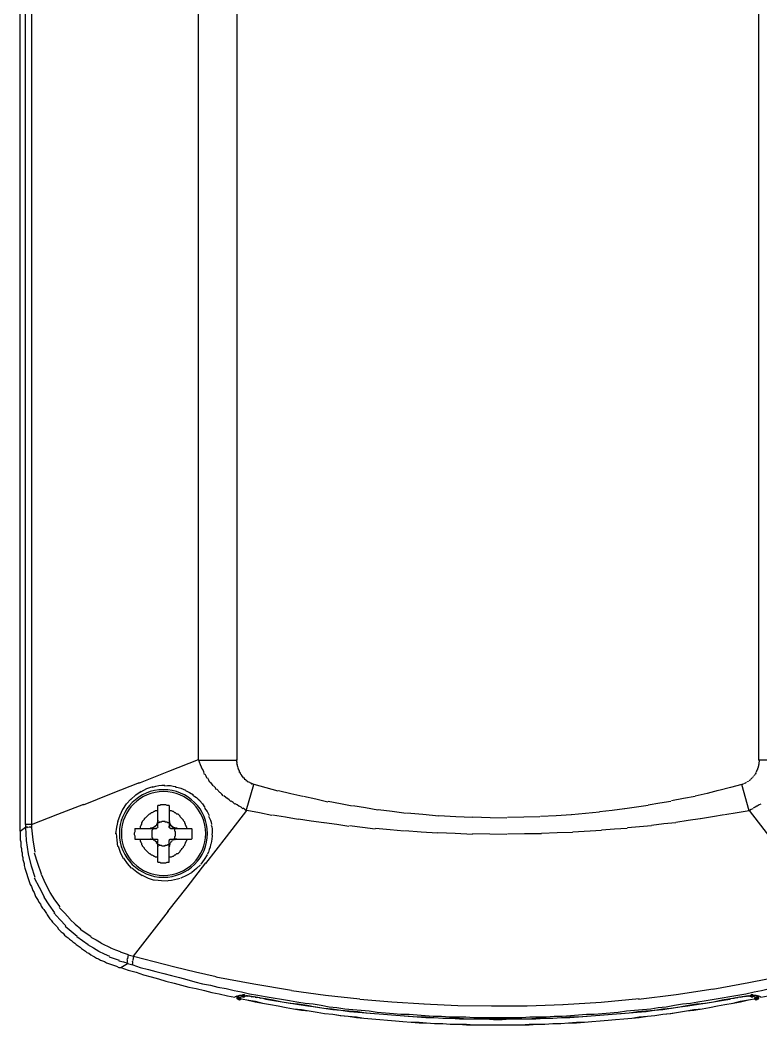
# Model space of a CAD drawing. Header units: millimetres. Extents: x 9 to 367, y 9 to 251.
# Drawn here: x 158 to 204.5, y 104.9 to 167.9 of the extents above; entities that cross this region are included whole.
import ezdxf

# ---------------------------------------------------------------- set-up
doc = ezdxf.new("R2010")
doc.units = ezdxf.units.MM
doc.layers.add('图层 1', color=7, linetype='Continuous')

msp = doc.modelspace()

# ---------------------------------------------------------------- hatches: boundary and pattern name
at = {"layer": '图层 1'}
h = msp.add_hatch(color=7, dxfattribs=at)
edge = h.paths.add_edge_path()
edge.add_arc((171.703894, 106.595404), 0.12506, 0, 360)
h = msp.add_hatch(color=7, dxfattribs=at)
edge = h.paths.add_edge_path()
edge.add_arc((171.703894, 106.595404), 0.12506, 0, 360)
h = msp.add_hatch(color=7, dxfattribs=at)
edge = h.paths.add_edge_path()
edge.add_arc((171.788667, 106.553), 0.12506, 0, 360)
h = msp.add_hatch(color=7, dxfattribs=at)
edge = h.paths.add_edge_path()
edge.add_arc((172.042737, 106.722157), 0.12506, 0, 360)
h = msp.add_hatch(color=7, dxfattribs=at)
edge = h.paths.add_edge_path()
edge.add_arc((203.919667, 106.722157), 0.12506, 0, 360)
h = msp.add_hatch(color=7, dxfattribs=at)
edge = h.paths.add_edge_path()
edge.add_arc((204.173596, 106.553), 0.12506, 0, 360)
h = msp.add_hatch(color=7, dxfattribs=at)
edge = h.paths.add_edge_path()
edge.add_arc((204.258333, 106.595404), 0.12506, 0, 360)
h = msp.add_hatch(color=7, dxfattribs=at)
edge = h.paths.add_edge_path()
edge.add_arc((204.258333, 106.595404), 0.12506, 0, 360)

# ---------------------------------------------------------------- linework, layer by layer
at = {"layer": '图层 1', "color": 7, "lineweight": 25}
for points in [[(158.030333, 117.051596), (158.030333, 222.503929)], [(158.368965, 117.475), (158.368965, 222.123)], [(158.75, 222.123035), (158.75, 117.475035)], [(169.206369, 121.496808), (169.206369, 218.059141)], [(171.619333, 218.059035), (171.619333, 121.496702)], [(204.343071, 121.496808), (204.343071, 218.059141)], [(165.481035, 120.057439), (167.365574, 120.809782), (169.222596, 121.534872)], [(169.206369, 121.496808), (171.619369, 121.496808)], [(169.333333, 121.200192), (169.222561, 121.534978)], [(169.460298, 120.903894), (169.406676, 121.053207), (169.343529, 121.205166)], [(171.619333, 121.369667), (171.625992, 121.461521), (171.626036, 121.535119)], [(171.619333, 121.242561), (171.635473, 121.323435), (171.632033, 121.394255)], [(171.661702, 121.115772), (171.659321, 121.188357), (171.649002, 121.256178)], [(171.703894, 120.988667), (171.676025, 121.122369)], [(171.746263, 120.861526), (171.712749, 120.992406)], [(204.258333, 120.988667), (204.26045, 120.927548), (204.239283, 120.864842)], [(204.300702, 121.115772), (204.302995, 121.055624), (204.286238, 120.991242)], [(204.343071, 121.242561), (204.336985, 121.186557), (204.322962, 121.121558)], [(206.756035, 121.496808), (204.343035, 121.496808)], [(204.343071, 121.496808), (204.367765, 121.45959), (204.367059, 121.393797)], [(204.343071, 121.369667), (204.356917, 121.321689), (204.350126, 121.255719)], [(169.587227, 120.607631), (169.546923, 120.761928), (169.47963, 120.904317)], [(169.756737, 120.353737), (169.703909, 120.494496), (169.629384, 120.626787)], [(169.926071, 120.099808), (169.871919, 120.242595), (169.791309, 120.368977)], [(171.788667, 120.734737), (171.78289, 120.803573), (171.759386, 120.866323)], [(171.873404, 120.607631), (171.846725, 120.682244), (171.815548, 120.744156)], [(171.957965, 120.48049), (171.919556, 120.565554), (171.88247, 120.62654)], [(172.042737, 120.396106), (171.959834, 120.514639)], [(172.127298, 120.268965), (172.09643, 120.349795), (172.049687, 120.406548)], [(203.919667, 120.396106), (203.895722, 120.352626), (203.8477, 120.304384)], [(204.004439, 120.48049), (203.99046, 120.454341), (203.9487, 120.405701)], [(204.088824, 120.607631), (204.074668, 120.565739), (204.038024, 120.512734)], [(204.173596, 120.734737), (204.115388, 120.624671)], [(204.215965, 120.861526), (204.209394, 120.802568), (204.182451, 120.742287)], [(162.009561, 118.702843), (163.766041, 119.410868), (165.51723, 120.094551)], [(165.607965, 119.506929), (165.793713, 119.621781), (165.98138, 119.713481), (166.171428, 119.785337), (166.36432, 119.840657)], [(166.327667, 119.803192), (166.534295, 119.864686), (166.732656, 119.903822), (166.92546, 119.924041), (167.115419, 119.928781)], [(167.089702, 119.887929), (167.279309, 119.904863), (167.460912, 119.9001), (167.636298, 119.877611), (167.807252, 119.841363)], [(167.767035, 119.803192), (167.943882, 119.782979), (168.106804, 119.743881), (168.25921, 119.689636), (168.404505, 119.623981)], [(170.137596, 119.887929), (170.056942, 120.007609), (169.966499, 120.125702)], [(170.349298, 119.634035), (170.254577, 119.777395), (170.155623, 119.894032)], [(172.254263, 120.184227), (172.204742, 120.25324), (172.151252, 120.304525)], [(172.212071, 118.321808), (172.677737, 119.972808)], [(172.339, 120.099808), (172.314747, 120.165424), (172.262447, 120.210933)], [(172.465965, 120.057439), (172.433112, 120.094525), (172.378829, 120.129759)], [(172.592894, 119.972702), (172.549899, 120.031925), (172.496586, 120.063366)], [(172.677667, 119.972702), (172.651914, 119.995236), (172.608169, 120.013271)], [(174.201596, 119.549298), (173.462438, 119.771151), (172.702643, 119.982156)], [(203.284737, 119.972702), (202.568951, 119.783745), (201.841523, 119.597699)], [(203.750192, 118.321808), (203.284878, 119.972808)], [(203.36951, 119.972702), (203.341861, 119.991399), (203.296485, 119.981521)], [(203.496263, 120.057439), (203.391841, 120.013695)], [(203.581035, 120.099808), (203.558546, 120.092135), (203.503777, 120.063824)], [(203.707824, 120.184227), (203.676647, 120.166412), (203.621393, 120.130605)], [(203.834929, 120.268965), (203.792067, 120.252296), (203.737563, 120.211815)], [(164.465071, 118.406192), (164.704077, 118.75553), (164.976951, 119.063064)], [(164.973035, 119.041474), (165.282421, 119.324138), (165.621441, 119.547005)], [(168.401965, 119.591667), (168.655347, 119.481732), (168.892326, 119.323908)], [(168.867737, 119.295404), (168.988018, 119.228073), (169.097351, 119.148075), (169.197888, 119.058221), (169.291776, 118.961323)], [(170.561, 119.464526), (170.359211, 119.673723)], [(170.772702, 119.253), (170.681773, 119.364169), (170.574441, 119.465019)], [(171.026596, 119.083526), (170.798349, 119.270498)], [(171.238298, 118.914369), (171.145562, 119.002784), (171.030865, 119.089346)], [(175.767894, 119.210631), (175.007305, 119.390901), (174.232958, 119.578579)], [(177.334404, 118.872), (176.567553, 119.047772), (175.78959, 119.215606)], [(200.363667, 119.210631), (199.622833, 119.085836), (198.878825, 118.941462)], [(201.803, 119.591667), (201.099782, 119.417924), (200.365078, 119.249472)], [(158.75, 117.475), (160.39659, 118.104929), (162.016722, 118.734064)], [(166.666298, 117.347859), (166.666298, 118.660545)], [(167.386, 118.660474), (167.301333, 118.660474), (167.259, 118.660474), (167.174333, 118.702808), (167.132, 118.702808), (167.089667, 118.702808), (167.005, 118.702808), (166.962667, 118.702808), (166.920333, 118.702808), (166.835667, 118.702808), (166.793333, 118.660474), (166.708667, 118.660474), (166.666333, 118.660474)], [(167.386, 118.660474), (167.386, 117.347788)], [(169.290965, 118.956737), (169.467442, 118.75098), (169.623281, 118.526701)], [(169.587227, 118.490965), (169.680047, 118.390346), (169.756958, 118.276564), (169.821235, 118.153125), (169.876152, 118.023534)], [(171.492369, 118.744859), (171.389534, 118.838786), (171.270824, 118.920542)], [(171.746263, 118.618071), (171.636725, 118.690302), (171.515546, 118.764121)], [(172.000369, 118.448596), (171.885143, 118.544949), (171.763302, 118.618282)], [(172.212071, 118.321808), (172.124493, 118.410928), (172.009929, 118.480205)], [(178.858333, 118.618071), (178.113752, 118.756536), (177.351972, 118.897118)], [(180.467035, 118.363824), (179.676416, 118.50198), (178.883416, 118.62876)], [(195.918808, 118.448596), (195.147547, 118.344262), (194.357766, 118.249982)], [(197.400192, 118.660474), (196.67691, 118.557375), (195.941456, 118.450572)], [(198.839526, 118.914369), (198.142393, 118.801568), (197.414303, 118.677655)], [(203.962071, 118.448596), (203.867703, 118.410628), (203.752168, 118.346996)], [(204.215965, 118.618071), (204.112336, 118.549896), (203.991245, 118.481193)], [(204.469859, 118.744859), (204.360674, 118.689164), (204.238789, 118.619976)], [(164.168631, 117.64451), (164.301937, 118.053247), (164.47837, 118.41674)], [(166.666298, 118.363824), (166.623965, 118.321843), (166.539298, 118.321843), (166.496965, 118.321843), (166.454631, 118.27951), (166.412298, 118.27951), (166.369965, 118.237176), (166.285298, 118.194843), (166.242965, 118.194843), (166.200631, 118.152157), (166.158298, 118.109824), (166.115965, 118.109824), (166.073631, 118.06749), (166.031298, 118.025157), (165.988965, 117.983176), (165.946631, 117.940843), (165.904298, 117.89851), (165.861965, 117.856176), (165.819631, 117.81349), (165.819631, 117.771157), (165.777298, 117.728824), (165.734965, 117.68649), (165.692631, 117.64451), (165.692631, 117.602176), (165.650298, 117.559843), (165.650298, 117.474824), (165.607965, 117.43249), (165.607965, 117.390157), (165.565631, 117.347824), (165.565631, 117.30549), (165.565631, 117.221176)], [(168.486702, 117.221106), (168.486702, 117.30542), (168.444369, 117.347753), (168.444369, 117.390086), (168.402035, 117.432773), (168.402035, 117.475106), (168.359702, 117.559772), (168.359702, 117.602106), (168.317369, 117.644439), (168.275035, 117.68642), (168.275035, 117.728753), (168.232702, 117.771439), (168.190369, 117.813773), (168.148035, 117.856106), (168.105702, 117.898439), (168.063369, 117.940773), (168.063369, 117.983106), (168.021035, 118.025086), (167.978702, 118.06742), (167.936369, 118.110106), (167.851702, 118.110106), (167.809369, 118.152439), (167.767035, 118.194773), (167.724702, 118.194773), (167.682369, 118.237106), (167.640035, 118.279439), (167.597702, 118.279439), (167.513035, 118.321773), (167.470702, 118.321773), (167.428369, 118.321773), (167.386035, 118.363753)], [(169.672, 115.019667), (170.965416, 116.696067), (172.246925, 118.347067)], [(169.841298, 117.983141), (169.910217, 117.871895), (169.962962, 117.747221), (170.002677, 117.613154), (170.032504, 117.47373)], [(173.820561, 118.025192), (173.046037, 118.1936), (172.247172, 118.346926)], [(175.471631, 117.771263), (174.665666, 117.918812), (173.855204, 118.056307)], [(177.080333, 117.559737), (176.287024, 117.676904), (175.479428, 117.795393)], [(182.245035, 118.152298), (181.36825, 118.276961), (180.47268, 118.393951)], [(184.276965, 117.983141), (183.278163, 118.085667), (182.272481, 118.182108)], [(186.393631, 117.898404), (185.351261, 117.953614), (184.288254, 118.015173)], [(188.552843, 117.856035), (187.497993, 117.891622), (186.422771, 117.91636)], [(190.627141, 117.940772), (189.618505, 117.915637), (188.579972, 117.897381)], [(192.574298, 118.067561), (191.631058, 118.008912), (190.666123, 117.957141)], [(194.352298, 118.237071), (192.601815, 118.080084)], [(200.659929, 117.813667), (199.907499, 117.705761), (199.138399, 117.600236)], [(202.184035, 118.067561), (201.448141, 117.941002), (200.681555, 117.820264)], [(203.750192, 118.321808), (202.988104, 118.201378), (202.22337, 118.069572)], [(206.290263, 115.019667), (205.029259, 116.696067), (203.752379, 118.347067)], [(158.030333, 117.051596), (158.369, 117.305596)], [(158.368965, 117.475), (158.368965, 117.305667)], [(158.368965, 117.30549), (158.38371, 116.88418), (158.417075, 116.462572), (158.469424, 116.042088), (158.54112, 115.624151)], [(158.75, 117.475), (158.369, 117.475)], [(158.411333, 117.263474), (158.402734, 117.300384), (158.376408, 117.308983)], [(158.538298, 117.263474), (158.52513, 117.287248), (158.501212, 117.299943), (158.470085, 117.304898), (158.435287, 117.305455)], [(158.75, 117.263474), (158.677107, 117.296415), (158.576433, 117.302633)], [(158.75, 117.475), (158.75, 117.348), (158.75, 117.263333)], [(158.75, 117.263474), (158.82986, 116.509191), (158.956022, 115.734536)], [(164.041667, 116.882439), (164.098067, 117.290779), (164.176428, 117.677953)], [(165.226965, 117.221106), (165.226965, 117.178773), (165.226965, 117.136439), (165.226965, 117.051773), (165.226965, 117.009086), (165.184631, 116.924773), (165.184631, 116.882439), (165.184631, 116.840106), (165.226965, 116.755439), (165.226965, 116.713106), (165.226965, 116.628086), (165.226965, 116.586106), (165.226965, 116.543772)], [(165.226965, 117.221106), (166.581631, 117.221106)], [(166.158333, 117.221106), (166.22029, 117.249328), (166.250761, 117.255325)], [(166.242894, 117.221106), (166.274865, 117.254267), (166.30075, 117.263086)], [(166.285298, 117.221106), (166.32353, 117.263836), (166.349856, 117.276139)], [(166.370035, 117.221106), (166.327702, 117.178773), (166.327702, 117.136439), (166.285369, 117.094106), (166.285369, 117.051773), (166.285369, 117.009086), (166.285369, 116.966753), (166.285369, 116.924773), (166.285369, 116.882439), (166.285369, 116.840106), (166.285369, 116.797773), (166.285369, 116.755439), (166.285369, 116.713106), (166.285369, 116.67042), (166.327702, 116.628086), (166.327702, 116.586106), (166.370035, 116.543772)], [(166.327667, 117.263474), (166.371191, 117.283098), (166.397517, 117.294519)], [(166.370035, 117.263474), (166.417131, 117.301619), (166.44306, 117.317802)], [(166.412227, 117.30549), (166.460999, 117.3297), (166.485958, 117.345707)], [(166.454596, 117.30549), (166.502574, 117.356378), (166.52621, 117.378163)], [(166.497, 117.347859), (166.541185, 117.391868), (166.562617, 117.414181)], [(166.539369, 117.390263), (166.57619, 117.430965), (166.594755, 117.454468)], [(166.581737, 117.475), (166.62998, 117.516981), (166.645943, 117.543086)], [(166.581737, 117.432631), (166.607622, 117.472892), (166.622659, 117.497543)], [(166.581737, 117.221106), (166.601179, 117.241815), (166.608681, 117.251842)], [(166.581737, 117.221106), (166.590821, 117.248843)], [(166.623929, 117.559737), (166.666483, 117.611287), (166.677552, 117.639818)], [(166.623929, 117.517369), (166.653166, 117.56345), (166.664146, 117.590746)], [(166.623929, 117.263474), (166.646199, 117.272779)], [(166.666298, 117.263474), (166.664799, 117.285523)], [(166.666298, 117.686526), (166.685039, 117.714704), (166.68817, 117.740501)], [(166.666298, 117.602141), (166.680718, 117.659953), (166.685348, 117.689983)], [(166.666298, 117.347859), (166.684951, 117.345698)], [(166.666298, 117.30549), (166.681468, 117.322776)], [(167.386, 117.559737), (167.343667, 117.559737), (167.301333, 117.559737), (167.259, 117.602071), (167.216667, 117.602071), (167.174333, 117.602071), (167.132, 117.602071), (167.132, 117.644404), (167.089667, 117.644404), (167.047333, 117.644404), (167.005, 117.644404), (166.962667, 117.644404), (166.920333, 117.644404), (166.878, 117.602071), (166.835667, 117.602071), (166.793333, 117.602071), (166.751, 117.602071), (166.751, 117.559737), (166.708667, 117.559737), (166.666333, 117.559737)], [(167.386, 117.728894), (167.389528, 117.690089)], [(167.386, 117.686526), (167.397289, 117.639606)], [(167.386, 117.602141), (167.401919, 117.61052), (167.410694, 117.590852)], [(167.386, 117.559737), (167.415986, 117.562824), (167.429039, 117.543157)], [(167.386, 117.30549), (167.386882, 117.342885), (167.386706, 117.356996)], [(167.386, 117.30549), (167.389881, 117.32529), (167.388469, 117.336887)], [(167.386, 117.263474), (167.396142, 117.303074), (167.394114, 117.316744)], [(167.386, 117.263474), (167.405623, 117.287728), (167.403286, 117.298752)], [(167.428369, 117.263474), (167.416374, 117.282172)], [(167.428369, 117.517369), (167.43979, 117.516575), (167.452005, 117.49726)], [(167.428369, 117.475), (167.462456, 117.472663), (167.479874, 117.454186)], [(167.428369, 117.221106), (167.43882, 117.259118)], [(167.470561, 117.221106), (167.460859, 117.252503)], [(167.470561, 117.432631), (167.494417, 117.431132), (167.512189, 117.414287)], [(167.470561, 117.390263), (167.524889, 117.392732), (167.548525, 117.378268)], [(167.470561, 117.221106), (167.478675, 117.249063)], [(167.470561, 117.221106), (168.782894, 117.221106)], [(167.512929, 117.347859), (167.563818, 117.357648), (167.588777, 117.345742)], [(167.555333, 117.30549), (167.605781, 117.326348), (167.631886, 117.317838)], [(167.597702, 117.30549), (167.650134, 117.303991), (167.67743, 117.294554)], [(167.640071, 117.263474), (167.696339, 117.280805), (167.72509, 117.276174)], [(167.682263, 116.543808), (167.682263, 116.586141), (167.724596, 116.586141), (167.724596, 116.628122), (167.724596, 116.670455), (167.724596, 116.712788), (167.766929, 116.755474), (167.766929, 116.797808), (167.766929, 116.840141), (167.766929, 116.882474), (167.766929, 116.924808), (167.766929, 116.966788), (167.766929, 117.009122), (167.724596, 117.051455), (167.724596, 117.094141), (167.724596, 117.136474), (167.724596, 117.178808), (167.682263, 117.178808), (167.682263, 117.221141)], [(167.724631, 117.263474), (167.77402, 117.263122)], [(167.767035, 117.221106), (167.798124, 117.253297), (167.824185, 117.255325)], [(167.809404, 117.221106), (167.84746, 117.248975), (167.874668, 117.252503)], [(168.782965, 116.543808), (168.825298, 116.586141), (168.825298, 116.628122), (168.825298, 116.712788), (168.825298, 116.755474), (168.825298, 116.840141), (168.825298, 116.882474), (168.825298, 116.924808), (168.825298, 117.009122), (168.825298, 117.051455), (168.825298, 117.136474), (168.825298, 117.178808), (168.782965, 117.221141)], [(170.010631, 117.432631), (170.045617, 117.314671), (170.067737, 117.184276), (170.078943, 117.045678), (170.081187, 116.903112)], [(178.646631, 117.347859), (177.886307, 117.465819), (177.101112, 117.568698)], [(180.297702, 117.178737), (179.495265, 117.286687), (178.680921, 117.377704)], [(182.117894, 117.051596), (181.231275, 117.130618), (180.314494, 117.211757)], [(196.087929, 117.221106), (195.295811, 117.173128), (194.485966, 117.110334)], [(197.612071, 117.390263), (196.866783, 117.325969), (196.110648, 117.251621)], [(199.136176, 117.559737), (198.381937, 117.497957), (197.625582, 117.412629)], [(158.030333, 117.051596), (158.030333, 116.924949), (158.030333, 116.755263), (158.030333, 116.628263), (158.030333, 116.501263), (158.072667, 116.374263), (158.072667, 116.247263), (158.072667, 116.077929), (158.115, 115.950929), (158.115, 115.824282), (158.157333, 115.696929), (158.157333, 115.527949), (158.199667, 115.400596), (158.199667, 115.273596), (158.242, 115.146949), (158.284333, 115.019596), (158.284333, 114.892596), (158.326667, 114.723263), (158.369, 114.596263), (158.411333, 114.469616), (158.453667, 114.342263), (158.496, 114.215263), (158.538333, 114.088616), (158.580667, 113.961263), (158.623, 113.834263), (158.665333, 113.707616), (158.75, 113.580263), (158.792333, 113.453263), (158.834667, 113.326263), (158.919333, 113.199263), (158.961667, 113.072263), (159.004, 112.945263), (159.088667, 112.818263), (159.173333, 112.691616), (159.215667, 112.606596), (159.300333, 112.479596), (159.342667, 112.352949), (159.427333, 112.225596), (159.512, 112.140929), (159.596667, 112.013929), (159.681333, 111.886929), (159.723667, 111.802263), (159.808333, 111.675263), (159.893, 111.548263), (159.977667, 111.463596), (160.062333, 111.336596), (160.147, 111.252282), (160.274, 111.124929), (160.358667, 111.040263), (160.443333, 110.913616), (160.528, 110.828596), (160.612667, 110.743929), (160.739667, 110.659263), (160.824333, 110.532616), (160.909, 110.447596), (161.036, 110.362929), (161.120667, 110.278263), (161.247667, 110.193949), (161.332333, 110.108929), (161.459333, 110.024263), (161.544, 109.939596), (161.671, 109.855282), (161.798, 109.770263), (161.882667, 109.685596), (162.009667, 109.600929), (162.136667, 109.516616), (162.221333, 109.431596), (162.348333, 109.389263), (162.475333, 109.304596), (162.602333, 109.219929), (162.687, 109.177949), (162.814, 109.092929), (162.941, 109.050596), (163.068, 108.965929), (163.195, 108.923596), (163.322, 108.881263), (163.449, 108.796949), (163.576, 108.754263), (163.703, 108.711929), (163.83, 108.669596), (163.957, 108.627263), (164.084, 108.584929), (164.211, 108.500263), (164.338, 108.500263)], [(164.168631, 116.078), (164.106278, 116.492426), (164.079379, 116.903147)], [(165.226965, 116.543808), (166.581631, 116.543808)], [(165.565596, 116.543808), (165.565596, 116.459141), (165.565596, 116.416808), (165.607929, 116.374474), (165.607929, 116.331788), (165.650263, 116.289455), (165.650263, 116.205141), (165.692596, 116.162808), (165.692596, 116.120474), (165.734929, 116.078141), (165.777263, 116.035808), (165.819596, 115.993122), (165.819596, 115.950788), (165.861929, 115.908455), (165.904263, 115.866474), (165.946596, 115.824141), (165.988929, 115.781808), (166.031263, 115.739474), (166.073596, 115.697141), (166.115929, 115.654455), (166.158263, 115.654455), (166.200596, 115.612122), (166.242929, 115.569788), (166.285263, 115.569788), (166.369929, 115.527808), (166.412263, 115.485474), (166.454596, 115.485474), (166.496929, 115.443141), (166.539263, 115.443141), (166.623929, 115.443141), (166.666263, 115.400808)], [(166.242894, 116.543808), (166.200208, 116.553686)], [(166.285298, 116.501404), (166.273965, 116.542547), (166.250726, 116.551146)], [(166.327667, 116.501404), (166.322728, 116.533595), (166.300856, 116.543032)], [(166.581737, 116.543808), (166.603609, 116.551922)], [(166.581737, 116.543808), (166.611194, 116.548791), (166.623718, 116.54663)], [(166.581737, 116.543808), (166.627907, 116.542044), (166.642062, 116.537105)], [(167.386, 115.400702), (167.428333, 115.443035), (167.470667, 115.443035), (167.513, 115.443035), (167.597667, 115.485369), (167.64, 115.485369), (167.682333, 115.527702), (167.724667, 115.569682), (167.767, 115.569682), (167.809333, 115.612369), (167.851667, 115.654702), (167.936333, 115.654702), (167.978667, 115.697035), (168.021, 115.739369), (168.063333, 115.781702), (168.063333, 115.824035), (168.105667, 115.866369), (168.148, 115.908349), (168.190333, 115.951035), (168.232667, 115.993369), (168.275, 116.035702), (168.275, 116.078035), (168.317333, 116.120369), (168.359667, 116.162702), (168.359667, 116.205035), (168.402, 116.289702), (168.402, 116.332035), (168.444333, 116.374369), (168.444333, 116.416702), (168.486667, 116.459035), (168.486667, 116.543702)], [(167.386, 116.501404), (167.420528, 116.528259), (167.432567, 116.537387)], [(167.428369, 116.543808), (167.458178, 116.549452), (167.471055, 116.551922)], [(167.428369, 116.501404), (167.441157, 116.537872), (167.451299, 116.546559)], [(167.470561, 116.543808), (167.491375, 116.553686)], [(167.470561, 116.543808), (168.782894, 116.543808)], [(167.809404, 116.543808), (167.797189, 116.546895), (167.774126, 116.543102)], [(167.851596, 116.543808), (167.824079, 116.551216)], [(170.053, 116.882439), (170.062916, 116.725381), (170.055337, 116.562867), (170.033007, 116.397508), (169.998672, 116.231917)], [(184.192369, 116.924808), (183.185232, 116.995099), (182.15931, 117.062744)], [(186.393631, 116.840071), (185.306018, 116.899117), (184.218404, 116.945198)], [(188.552843, 116.840071), (187.487631, 116.859385), (186.393843, 116.876054)], [(190.711526, 116.882439), (189.652663, 116.874149), (188.590626, 116.862684)], [(192.659035, 116.966859), (191.698862, 116.938945), (190.714877, 116.904417)], [(194.479439, 117.093965), (192.689798, 116.990954)], [(164.507263, 115.315965), (164.332417, 115.704638), (164.195407, 116.092781)], [(166.370035, 116.501404), (166.370564, 116.520189), (166.349927, 116.529979)], [(166.412227, 116.459035), (166.416593, 116.496959), (166.397411, 116.511599)], [(166.454596, 116.459035), (166.460946, 116.474998), (166.442954, 116.488316)], [(166.497, 116.416667), (166.503041, 116.443434), (166.486064, 116.460411)], [(166.539369, 116.374298), (166.54197, 116.408253), (166.526316, 116.42792)], [(166.581737, 116.331929), (166.577636, 116.369853), (166.562687, 116.391902)], [(166.581737, 116.289526), (166.604271, 116.328419), (166.59479, 116.351967)], [(166.623929, 116.247157), (166.632264, 116.284375), (166.622871, 116.308893)], [(166.623929, 116.501404), (166.648359, 116.526583), (166.658502, 116.523982)], [(166.623929, 116.501404), (166.661103, 116.513619), (166.671554, 116.508107)], [(166.623929, 116.205141), (166.650873, 116.23817), (166.645802, 116.262997)], [(166.666298, 116.162772), (166.664181, 116.215336)], [(166.666298, 116.501404), (166.680762, 116.489409)], [(166.666298, 116.459035), (166.682173, 116.47566)], [(166.666298, 116.459035), (166.685172, 116.458065)], [(166.666298, 115.104439), (166.666298, 116.416773)], [(166.666298, 116.205141), (166.708631, 116.205141), (166.750965, 116.205141), (166.750965, 116.162808), (166.793298, 116.162808), (166.835631, 116.162808), (166.877965, 116.162808), (166.920298, 116.120474), (166.962631, 116.120474), (167.004965, 116.120474), (167.047298, 116.120474), (167.089631, 116.120474), (167.131965, 116.120474), (167.131965, 116.162808), (167.174298, 116.162808), (167.216631, 116.162808), (167.258965, 116.162808), (167.301298, 116.205141), (167.343631, 116.205141), (167.385965, 116.205141)], [(166.666298, 116.078), (166.679748, 116.136693), (166.677587, 116.166547)], [(166.666298, 116.035631), (166.684687, 116.087534), (166.685348, 116.116417)], [(167.386, 116.501404), (167.407387, 116.515603)], [(167.386, 116.459035), (167.397289, 116.495063), (167.403286, 116.508071)], [(167.386, 116.459035), (167.394114, 116.489374)], [(167.386, 116.416667), (167.387102, 116.455252), (167.388469, 116.469231)], [(167.386, 115.104439), (167.386, 116.416773)], [(167.386, 116.205141), (167.400243, 116.189883), (167.397289, 116.166688)], [(167.386, 116.162772), (167.389528, 116.116559)], [(167.386, 116.078), (167.386706, 116.066006)], [(167.428369, 116.247157), (167.41073, 116.215407)], [(167.428369, 116.289526), (167.428721, 116.263067)], [(167.470561, 116.331929), (167.452216, 116.308999)], [(167.470561, 116.374298), (167.490537, 116.370197), (167.480086, 116.352073)], [(167.512929, 116.416667), (167.525585, 116.409082), (167.512577, 116.391972)], [(167.555333, 116.459035), (167.564285, 116.444748), (167.548631, 116.428344)], [(167.640071, 116.501404), (167.631957, 116.488704)], [(167.724631, 116.501404), (167.700863, 116.517896), (167.677359, 116.511634)], [(167.767035, 116.501404), (167.748559, 116.531963), (167.725055, 116.529979)], [(169.968263, 116.205141), (169.940663, 116.053116), (169.894841, 115.896461), (169.833871, 115.738218), (169.760829, 115.58143)], [(158.538298, 115.612227), (158.719361, 114.880478), (158.96022, 114.157725)], [(158.919333, 115.697), (159.123548, 115.038055), (159.357131, 114.367733)], [(165.015263, 114.723404), (164.755618, 115.01912), (164.524549, 115.347115)], [(169.756737, 115.569859), (169.577217, 115.264971), (169.357746, 114.975428)], [(165.692737, 114.257631), (165.348867, 114.469254), (165.033043, 114.72612)], [(166.666298, 115.104439), (166.708631, 115.104439), (166.793298, 115.104439), (166.835631, 115.062106), (166.920298, 115.062106), (166.962631, 115.062106), (167.004965, 115.062106), (167.089631, 115.062106), (167.131965, 115.062106), (167.174298, 115.062106), (167.258965, 115.104439), (167.301298, 115.104439), (167.385965, 115.104439)], [(167.301227, 112.013824), (168.506316, 113.541616), (169.686005, 115.055121)], [(169.333333, 114.934929), (169.089784, 114.697819), (168.7957, 114.465735)], [(158.919333, 114.13049), (159.216945, 113.534516), (159.529639, 112.939865)], [(159.342737, 114.342369), (159.602823, 113.787317), (159.894129, 113.23253)], [(166.454596, 113.961333), (166.077521, 114.089833), (165.697535, 114.258019)], [(168.063298, 114.088474), (167.893816, 114.03499), (167.709153, 113.990005), (167.513973, 113.955273), (167.31294, 113.932547)], [(168.782965, 114.427141), (168.45982, 114.258205), (168.103867, 114.105408)], [(167.301227, 113.918965), (166.895489, 113.926549), (166.484194, 113.981759)], [(159.512071, 112.903), (159.839889, 112.421591), (160.189404, 111.935683)], [(159.892894, 113.199298), (160.187111, 112.750388), (160.512019, 112.297245)], [(160.485631, 112.268071), (160.826282, 111.903342), (161.170373, 111.536762)], [(160.147, 111.929439), (160.523414, 111.516733), (160.893478, 111.121225)], [(161.162929, 111.506035), (161.492247, 111.219668), (161.832149, 110.92748)], [(165.142369, 109.219859), (167.335235, 112.032203)], [(160.866667, 111.082631), (161.234923, 110.781977), (161.600797, 110.471268)], [(161.798035, 110.913474), (162.14777, 110.673453), (162.483482, 110.43793)], [(161.586333, 110.447702), (161.94061, 110.199655), (162.296475, 109.950285)], [(162.475369, 110.405333), (162.796485, 110.230179), (163.120246, 110.044442)], [(162.263667, 109.939526), (162.627822, 109.732357), (162.976631, 109.532067)], [(163.110298, 110.024298), (163.72907, 109.733609)], [(163.703, 109.728), (164.007535, 109.609114), (164.296725, 109.496578)], [(162.940965, 109.516474), (163.294272, 109.358695), (163.62747, 109.202502)], [(163.618263, 109.177843), (163.927605, 109.068614), (164.234566, 108.951712)], [(164.295561, 109.474106), (164.550399, 109.402801), (164.807089, 109.322764)], [(164.718965, 109.050702), (164.748025, 108.957745), (164.752479, 108.858438)], [(164.803737, 109.304596), (164.780674, 109.184078), (164.761051, 109.050596)], [(164.803737, 109.304596), (165.142404, 109.219929)], [(165.142369, 109.219859), (165.099682, 108.949631)], [(165.142369, 109.219859), (166.433513, 108.869242), (167.728494, 108.539262), (169.027576, 108.230053), (170.331024, 107.941745)], [(164.211, 108.923596), (164.503673, 108.8526), (164.781794, 108.769432)], [(164.337929, 108.500192), (164.761263, 108.754545)], [(164.337929, 108.500192), (164.803596, 108.331212), (165.311596, 108.203859), (165.777263, 108.034878), (166.242929, 107.907526), (166.708596, 107.780526), (167.174263, 107.653878), (167.682263, 107.526526), (168.147929, 107.399878), (168.613596, 107.272878), (169.079263, 107.187859), (169.587263, 107.061212), (170.052929, 106.934212), (170.518596, 106.849192), (171.026596, 106.722192), (171.492263, 106.637878)], [(164.718965, 108.838824), (164.753537, 108.805266), (164.781759, 108.769326)], [(164.761333, 108.754439), (165.1, 108.669772)], [(165.057631, 108.923596), (165.085104, 108.854804), (165.085854, 108.759554)], [(165.057631, 108.754439), (165.084707, 108.709857), (165.109137, 108.672947)], [(165.1, 108.669667), (165.565667, 108.500333), (166.073667, 108.373333), (166.539333, 108.246333), (167.047333, 108.119333), (167.513, 107.992333), (168.021, 107.865333), (168.486667, 107.738333), (168.994667, 107.611333), (169.460333, 107.484333), (169.968333, 107.399667), (170.434, 107.272667), (170.942, 107.188), (171.45, 107.061), (171.915667, 106.976333), (172.423667, 106.849333), (172.931667, 106.764667), (173.397333, 106.68)], [(202.522702, 106.680141), (203.030349, 106.764455), (203.538702, 106.849122), (204.046702, 106.976474), (204.512369, 107.061141), (205.020369, 107.187788), (205.486035, 107.272808), (205.994035, 107.399808), (206.502035, 107.484122), (206.967702, 107.611474), (207.475702, 107.738474), (207.941016, 107.865122), (208.449369, 107.992474), (208.915035, 108.119474), (209.423035, 108.246122), (209.888702, 108.373474), (210.396702, 108.500122), (210.862369, 108.669808)], [(204.469859, 106.637772), (204.935526, 106.722086), (205.443878, 106.849439), (205.909192, 106.934106), (206.374859, 107.061106), (206.882859, 107.188106), (207.348526, 107.272773), (207.814192, 107.399773), (208.280212, 107.526772), (208.787859, 107.653773), (209.253878, 107.78042), (209.719545, 107.907772), (210.184859, 108.034773), (210.650878, 108.203753), (211.116192, 108.331106), (211.624192, 108.500086)], [(170.306929, 107.907631), (172.681565, 107.47151), (175.050379, 107.077193)], [(201.464369, 107.145561), (203.723954, 107.550285), (205.963696, 108.00528)], [(196.807631, 106.510631), (199.157308, 106.817239), (201.475234, 107.160095)], [(171.534561, 106.680141), (171.492227, 106.637808)], [(171.534561, 106.680141), (171.593387, 106.704218), (171.633691, 106.720358)], [(171.619333, 106.680141), (171.685611, 106.73222), (171.7421, 106.749638)], [(171.619333, 106.722157), (171.619333, 106.680176), (171.661667, 106.637843), (171.661667, 106.59551), (171.704, 106.59551), (171.746333, 106.553176), (171.788667, 106.553176)], [(171.619333, 106.722157), (171.619333, 106.680176), (171.661667, 106.680176)], [(171.619333, 106.722157), (171.619333, 106.680176), (171.661667, 106.680176)], [(171.661702, 106.680141), (171.661702, 106.637808), (171.704035, 106.595474)], [(171.661702, 106.680141), (171.661702, 106.637808), (171.704035, 106.595474)], [(171.703894, 106.722157), (171.809992, 106.758581), (171.888044, 106.771193)], [(171.788667, 106.553), (171.757843, 106.591453), (171.720933, 106.618264)], [(171.788667, 106.553), (171.758636, 106.594363), (171.721992, 106.621439)], [(171.788667, 106.553), (172.254333, 106.468333), (172.762333, 106.383667), (173.228, 106.256667), (173.736, 106.172), (174.201667, 106.087333), (174.709667, 106.002667), (175.175333, 105.918), (175.683333, 105.875667), (176.149, 105.791), (176.657, 105.706333), (177.122667, 105.621667), (177.630667, 105.579333), (178.138667, 105.494667), (178.604333, 105.452333), (179.112333, 105.41), (179.578, 105.325333), (180.086, 105.283), (180.594, 105.240667), (181.059667, 105.198333), (181.567667, 105.156), (182.033333, 105.113667), (182.541333, 105.071333), (183.049333, 105.071333), (183.515, 105.029), (184.023, 104.986667), (184.531, 104.986667), (184.996667, 104.944333), (185.504667, 104.944333), (186.012667, 104.944333), (186.478333, 104.902), (186.986333, 104.902), (187.494333, 104.902), (187.96, 104.902), (188.468, 104.902), (188.976, 104.902), (189.441667, 104.902), (189.949314, 104.944333), (190.457667, 104.944333), (190.923333, 104.944333), (191.431333, 104.986667), (191.939333, 104.986667), (192.405, 105.029), (192.913, 105.071333), (193.421, 105.071333), (193.886667, 105.113667), (194.394667, 105.156), (194.903019, 105.198333), (195.368333, 105.240667), (195.876333, 105.283), (196.384333, 105.325333), (196.85, 105.41), (197.357647, 105.452333), (197.823667, 105.494667), (198.331667, 105.579333), (198.797333, 105.621667), (199.305333, 105.706333), (199.813333, 105.791), (200.279, 105.875667), (200.787, 105.918), (201.253019, 106.002667), (201.760667, 106.087333), (202.226333, 106.172), (202.734333, 106.256667), (203.2, 106.383667), (203.707647, 106.468333), (204.173667, 106.553)], [(171.788667, 106.553), (172.254333, 106.468333), (172.762333, 106.341333), (173.228, 106.256667), (173.736, 106.172), (174.201667, 106.087333), (174.709667, 106.002667), (175.175333, 105.918), (175.683333, 105.833333), (176.149, 105.791), (176.657, 105.706333), (177.122667, 105.621667), (177.630667, 105.579333), (178.096333, 105.494667), (178.604333, 105.452333), (179.112333, 105.367667), (179.578, 105.325333), (180.086, 105.283), (180.594, 105.240667), (181.059667, 105.198333), (181.567667, 105.156), (182.033333, 105.113667), (182.541333, 105.071333), (183.049333, 105.029), (183.515, 105.029), (184.023, 104.986667), (184.531, 104.986667), (184.996667, 104.944333), (185.504667, 104.944333), (186.012667, 104.902), (186.478333, 104.902), (186.986333, 104.902), (187.494333, 104.902), (187.96, 104.902), (188.468, 104.902), (188.976, 104.902), (189.441667, 104.902), (189.949314, 104.902), (190.457667, 104.944333), (190.923333, 104.944333), (191.431333, 104.986667), (191.939333, 104.986667), (192.405, 105.029), (192.913, 105.029), (193.421, 105.071333), (193.886667, 105.113667), (194.394667, 105.156), (194.903019, 105.198333), (195.368333, 105.240667), (195.876333, 105.283), (196.384333, 105.325333), (196.85, 105.367667), (197.357647, 105.452333), (197.823667, 105.494667), (198.331667, 105.579333), (198.839667, 105.621667), (199.305333, 105.706333), (199.813333, 105.791), (200.279, 105.833333), (200.787, 105.918), (201.253019, 106.002667), (201.760667, 106.087333), (202.226333, 106.172), (202.734333, 106.256667), (203.2, 106.341333), (203.707647, 106.468333), (204.173667, 106.553)], [(171.831035, 106.637772), (171.820672, 106.616253), (171.803166, 106.58415)], [(171.957965, 106.680141), (171.910869, 106.667044), (171.855306, 106.640983)], [(171.873404, 106.764526), (171.928393, 106.771978), (171.972534, 106.771228)], [(171.957965, 106.764526), (172.039721, 106.765187), (172.110365, 106.759234)], [(172.127298, 106.680141), (172.06027, 106.697736), (171.973134, 106.684374)], [(172.127298, 106.680141), (172.109659, 106.72415), (172.075087, 106.751755)], [(172.084929, 106.722157), (172.200773, 106.743941), (172.297302, 106.736621)], [(172.169667, 106.680141), (172.166536, 106.710877), (172.155203, 106.714361)], [(172.212071, 106.680141), (172.198753, 106.711186), (172.180673, 106.715772)], [(172.254263, 106.680141), (172.242621, 106.709642), (172.218279, 106.715066)], [(172.339, 106.680141), (172.306456, 106.705365), (172.271267, 106.711538)], [(172.296631, 106.722157), (172.412387, 106.718497), (172.527348, 106.70346)], [(172.423596, 106.680141), (172.388627, 106.697912), (172.34281, 106.704836)], [(172.550702, 106.637772), (172.498403, 106.681164), (172.438166, 106.693864)], [(172.508333, 106.680141), (172.658352, 106.679965), (172.794083, 106.661797)], [(172.677667, 106.637772), (172.63454, 106.664451), (172.56125, 106.677636)], [(172.889369, 106.595404), (172.812772, 106.636591), (172.717919, 106.655023)], [(172.762227, 106.637772), (172.937955, 106.634686), (173.089605, 106.613078)], [(173.143263, 106.553), (173.03227, 106.601551), (172.913604, 106.624967)], [(173.058702, 106.595404), (173.244439, 106.583806), (173.406894, 106.558715)], [(173.397333, 106.510631), (173.27783, 106.560505), (173.153564, 106.585773)], [(173.397333, 106.680141), (173.905333, 106.595474), (174.413333, 106.510808), (174.921333, 106.425788), (175.387, 106.341474), (175.895, 106.256808), (176.403, 106.214474), (176.911, 106.129455), (177.419, 106.044788), (177.884667, 106.002808), (178.392667, 105.918141), (178.900667, 105.875808), (179.408667, 105.833474), (179.916667, 105.790788), (180.424667, 105.706122), (180.932667, 105.663788), (181.440667, 105.621808), (181.906333, 105.579474), (182.414333, 105.579474), (182.922333, 105.537141), (183.430333, 105.494808), (183.938333, 105.452474), (184.446333, 105.452474), (184.954333, 105.409788), (185.462333, 105.409788), (185.970333, 105.409788), (186.478333, 105.367455), (186.986333, 105.367455), (187.452, 105.367455), (187.96, 105.367455), (188.468, 105.367455), (188.976, 105.367455), (189.484, 105.367455), (189.992, 105.409788), (190.5, 105.409788), (191.007647, 105.409788), (191.516, 105.452474), (192.024, 105.452474), (192.532, 105.494808), (193.04, 105.537141), (193.548, 105.579474), (194.013667, 105.579474), (194.521667, 105.621808), (195.029667, 105.663788), (195.537667, 105.706122), (196.045667, 105.790788), (196.553667, 105.833474), (197.061667, 105.875808), (197.569667, 105.918141), (198.035333, 106.002808), (198.543333, 106.044788), (199.051333, 106.129455), (199.559333, 106.214474), (200.067333, 106.256808), (200.532647, 106.341474), (201.041, 106.425788), (201.549, 106.510808), (202.057, 106.595474), (202.522667, 106.680141)], [(173.397333, 106.553), (173.905333, 106.468333), (174.455667, 106.341333), (174.963667, 106.256667), (175.471667, 106.214333), (176.022, 106.129667), (176.53, 106.045), (177.080333, 105.960333), (177.588333, 105.918), (178.138667, 105.833333), (178.646667, 105.791), (179.197, 105.748667), (179.705, 105.663647), (180.255333, 105.621667), (180.805667, 105.579333), (181.313667, 105.537), (181.864, 105.494667), (182.372, 105.452333), (182.922333, 105.41), (183.430333, 105.41), (183.980667, 105.367667), (184.531, 105.325333), (185.039, 105.325333), (185.589333, 105.325333), (186.097333, 105.283), (186.647667, 105.283), (187.198, 105.283), (187.706, 105.283), (188.256333, 105.283), (188.764333, 105.283), (189.314667, 105.283), (189.865, 105.283), (190.373, 105.325333), (190.923333, 105.325333), (191.431333, 105.325333), (191.981667, 105.367667), (192.489667, 105.41), (193.04, 105.41), (193.590333, 105.452333), (194.098333, 105.494667), (194.648667, 105.537), (195.156667, 105.579333), (195.707, 105.621667), (196.215, 105.663647), (196.765333, 105.748667), (197.273333, 105.791), (197.823667, 105.833333), (198.331667, 105.918), (198.882, 105.960333), (199.39, 106.045), (199.940333, 106.129667), (200.448333, 106.214333), (200.998667, 106.256667), (201.506667, 106.341333), (202.057, 106.468333), (202.565, 106.553)], [(173.439702, 106.510631), (173.397369, 106.510631)], [(173.439702, 106.510631), (173.432426, 106.541279), (173.42806, 106.555787)], [(173.439702, 106.510631), (173.947702, 106.425965), (174.455702, 106.341651), (175.006035, 106.256631), (175.514035, 106.171965), (176.064369, 106.087298), (176.572369, 106.044965), (177.080369, 105.960298), (177.630702, 105.875631), (178.138702, 105.833298), (178.689035, 105.748631), (179.197035, 105.706298), (179.747369, 105.663965), (180.255369, 105.621631), (180.805702, 105.579298), (181.313702, 105.536965), (181.864035, 105.494631), (182.414369, 105.452298), (182.922369, 105.409965), (183.472702, 105.367631), (183.980702, 105.367631), (184.531035, 105.325298), (185.039035, 105.325298), (185.589369, 105.283317), (186.097369, 105.283317), (186.647702, 105.283317), (187.198035, 105.283317), (187.706035, 105.240631), (188.256369, 105.240631), (188.764369, 105.283317), (189.314702, 105.283317), (189.822702, 105.283317), (190.373035, 105.283317), (190.923369, 105.325298), (191.431369, 105.325298), (191.981702, 105.367631), (192.489702, 105.367631), (193.040035, 105.409965), (193.548035, 105.452298), (194.098369, 105.494631), (194.606369, 105.536965), (195.156702, 105.579298), (195.664702, 105.621631), (196.215035, 105.663965), (196.723035, 105.706298), (197.273369, 105.748631), (197.781369, 105.833298), (198.331702, 105.875631), (198.839702, 105.960298), (199.390035, 106.044965), (199.898035, 106.087298), (200.448369, 106.171965), (200.956369, 106.256631), (201.506702, 106.341651), (202.014702, 106.425965), (202.522702, 106.510631)], [(175.048404, 107.061176), (177.187119, 106.774324), (179.331126, 106.52954)], [(179.323929, 106.510631), (181.340495, 106.346016), (183.355474, 106.215004)], [(192.066157, 106.172), (194.456623, 106.331367), (196.838887, 106.547356)], [(202.522702, 106.510631), (202.562081, 106.541279), (202.571032, 106.555787)], [(202.565071, 106.510631), (202.522737, 106.510631)], [(202.565071, 106.553), (202.748074, 106.585411), (202.91044, 106.613325)], [(202.818965, 106.553), (202.71, 106.559306), (202.594951, 106.543122)], [(203.03049, 106.595404), (202.937181, 106.598182), (202.826937, 106.582704)], [(202.903737, 106.595404), (203.057769, 106.635753), (203.206773, 106.662079)], [(203.2, 106.637772), (203.141395, 106.633098), (203.052892, 106.619428)], [(203.2, 106.637772), (203.339391, 106.68015), (203.473756, 106.703742)], [(203.36951, 106.637772), (203.312801, 106.656073), (203.239687, 106.648709)], [(203.496263, 106.680141), (203.450799, 106.678906), (203.391841, 106.671322)], [(203.453894, 106.680141), (203.586054, 106.717756), (203.703661, 106.736586)], [(203.581035, 106.680141), (203.559384, 106.691695), (203.514713, 106.687902)], [(203.665772, 106.680141), (203.647296, 106.700646), (203.61215, 106.700249)], [(203.665772, 106.722157), (203.791935, 106.746895), (203.889786, 106.759199)], [(203.707824, 106.680141), (203.712498, 106.706511), (203.688068, 106.708011)], [(203.750192, 106.680141), (203.762335, 106.700001), (203.756592, 106.713131), (203.746312, 106.712949)], [(203.792561, 106.680141), (203.802306, 106.711274), (203.790091, 106.715419)], [(203.834929, 106.680141), (203.83171, 106.710921)], [(203.834929, 106.680141), (203.88498, 106.72415), (203.924182, 106.751755)], [(204.004439, 106.680141), (203.932781, 106.701484), (203.843925, 106.714361)], [(203.877298, 106.722157), (203.956717, 106.761359), (204.026876, 106.771193)], [(204.004439, 106.764526), (204.066484, 106.771978), (204.111331, 106.771228)], [(204.131192, 106.637772), (204.084714, 106.667141), (204.026064, 106.684339)], [(204.088824, 106.764526), (204.18156, 106.761218), (204.257099, 106.749709)], [(204.173596, 106.553), (204.172626, 106.612664), (204.14361, 106.640842)], [(204.173596, 106.553), (204.215929, 106.553), (204.258263, 106.595333), (204.300596, 106.637667), (204.300596, 106.68), (204.342929, 106.68), (204.342929, 106.721981)], [(204.173596, 106.553), (204.235905, 106.594363), (204.277313, 106.621439)], [(204.173596, 106.553), (204.236699, 106.591453), (204.278371, 106.618264)], [(204.215965, 106.722157), (204.306629, 106.733843), (204.365542, 106.720393)], [(204.258333, 106.595404), (204.258333, 106.637737), (204.300667, 106.637737), (204.300667, 106.680071)], [(204.258333, 106.595404), (204.300667, 106.637737), (204.300667, 106.680071)], [(204.300702, 106.680141), (204.343035, 106.722122)], [(204.300702, 106.680141), (204.343035, 106.680141), (204.343035, 106.722122)], [(204.343071, 106.680141), (204.399515, 106.699588), (204.435851, 106.683316)], [(204.469859, 106.637772), (204.427878, 106.680106)], [(183.345561, 106.214369), (185.467563, 106.125998), (187.58348, 106.089485)], [(187.578894, 106.087227), (189.827059, 106.107865), (192.070461, 106.185652)]]:
    msp.add_lwpolyline(points, dxfattribs=at)
msp.add_lwpolyline([(167.597702, 116.459035), (167.605728, 116.471559)], close=True, dxfattribs=at)
for centre, major_axis, ratio in [((167.017912, 116.903077), (2.764543, 0), 0.992982), ((167.023521, 116.903077), (2.643187, 0), 0.994795)]:
    msp.add_ellipse(centre, major_axis=major_axis, ratio=ratio, start_param=0, end_param=6.283185, dxfattribs=at)

doc.saveas('drawing.dxf')
